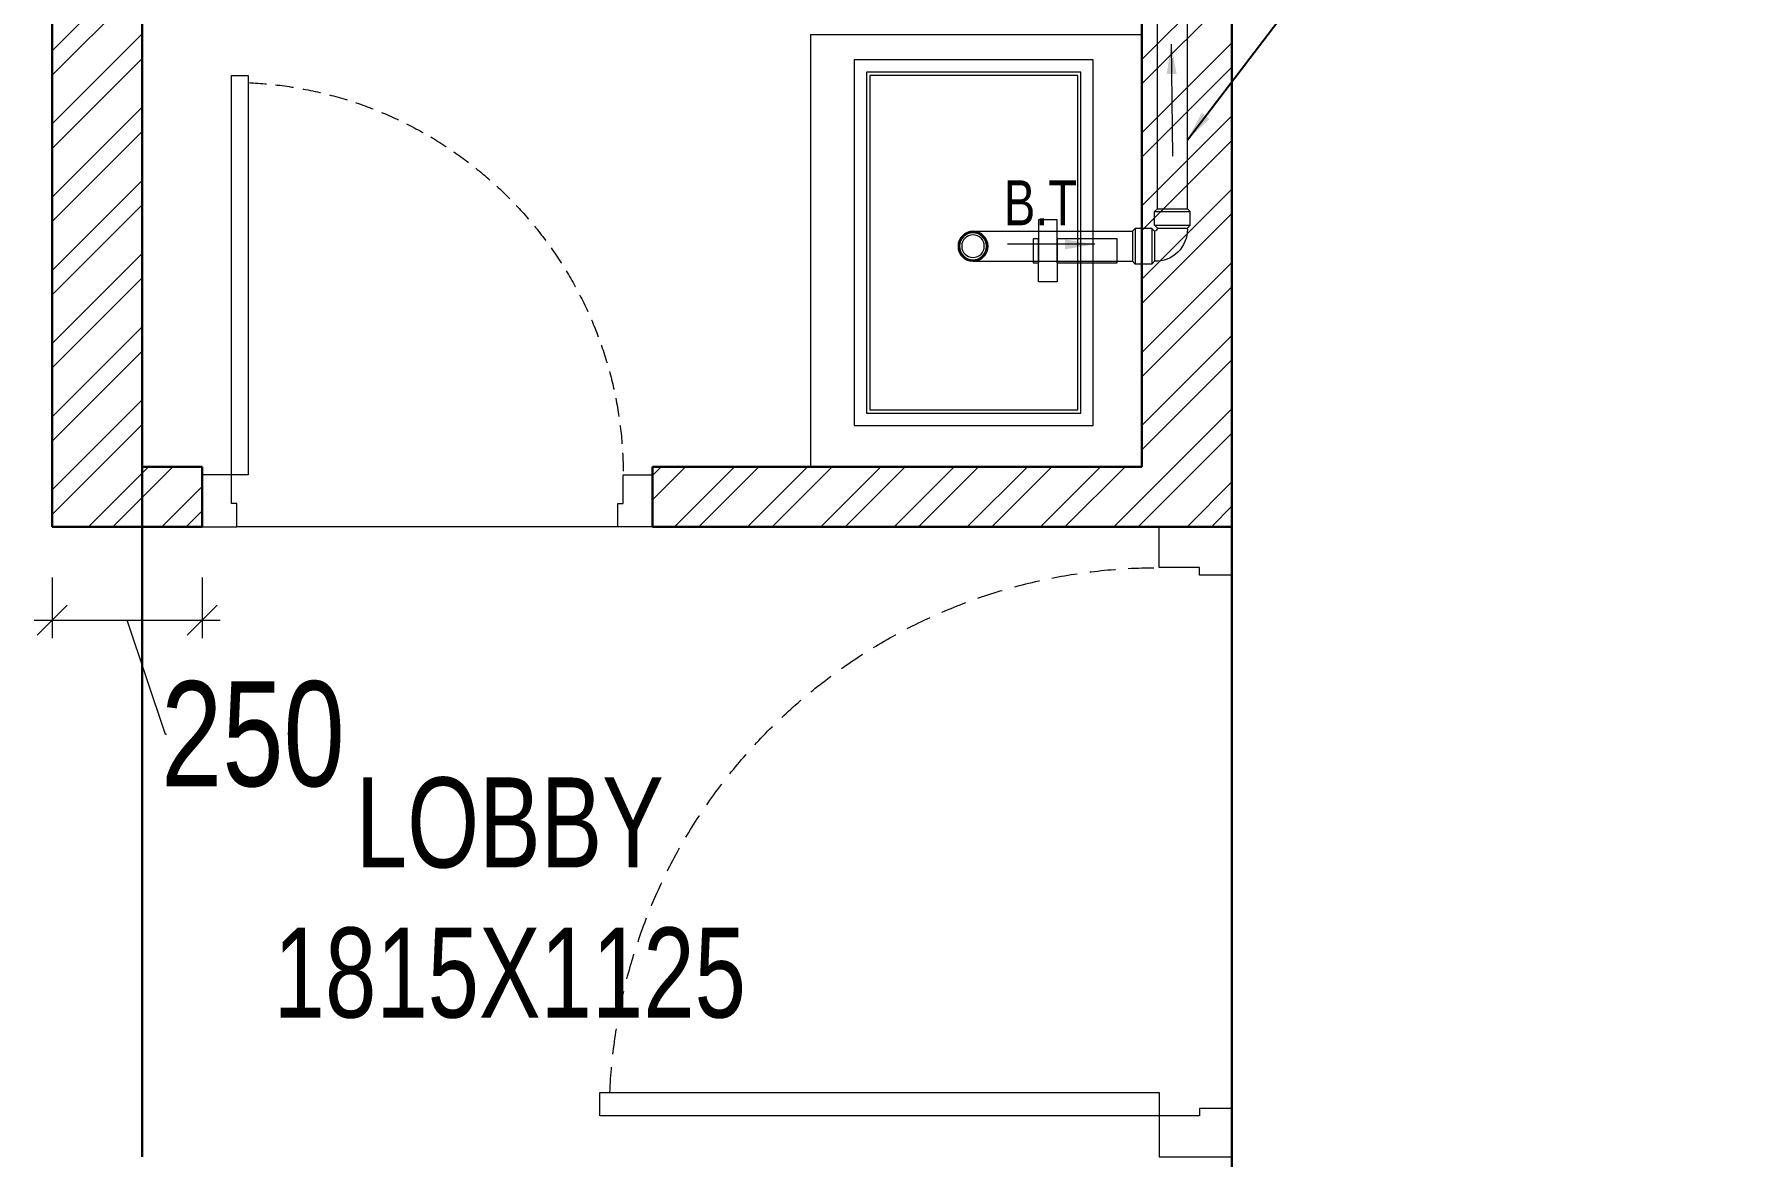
# Model space of a CAD drawing. Header units: millimetres. Extents: x 554 to 29966, y 4404 to 52986.
# Drawn here: x 13215 to 16053, y 17376 to 19247 of the extents above; entities that cross this region are included whole.
import ezdxf

# ---------------------------------------------------------------- set-up
doc = ezdxf.new("R2010")
doc.units = ezdxf.units.MM
doc.linetypes.add('DASHED2', pattern=[0.375, 0.25, -0.125])
doc.linetypes.add('HIDDEN2', pattern=[4.7625, 3.175, -1.5875])
for name, color, linetype, lineweight in [('A-TEXT-ROOM-50', 7, 'Continuous', 9), ('door window', 7, 'Continuous', 9), ('FUR', 7, 'Continuous', 15), ('PP-BEAM', 6, 'DASHED2', 30), ('PP-WALL', 7, 'Continuous', 30), ('WALL HATCH', 8, 'Continuous', 0), ('Working Dim.', 160, 'Continuous', 5)]:
    doc.layers.add(name, color=color, linetype=linetype, lineweight=lineweight)
doc.layers.add('SH - WWP', color=94, linetype='Continuous', lineweight=0, true_color=0x009e00)
doc.layers.add('SH- WWP', color=92, linetype='Continuous')
doc.styles.add('_MAA_200', font='Arial Narrow.ttf', dxfattribs={"height": 100})
doc.styles.add('ARIAL', font='Arial.ttf')
doc.styles.add('ARIEL', font='SANSS___.TTF', dxfattribs={"width": 0.75})
doc.dimstyles.new('choti', dxfattribs={"dimtxt": 160, "dimasz": 90, "dimexe": 50, "dimexo": 75, "dimgap": 1, "dimtad": 0, "dimdec": 0, "dimzin": 0, "dimdsep": 46, "dimtxsty": 'ARIEL', "dimblk": 'OBLIQUE', "dimcen": 0.09, "dimdle": 40, "dimclrd": 152, "dimclre": 152, "dimclrt": 126, "dimadec": 1, "dimazin": 0, "dimtfac": 1, "dimtdec": 0, "dimtofl": 0, "dimtmove": 1, "dimatfit": 3, "dimldrblk": 'OBLIQUE', "dimfxl": 1, "dimtolj": 1, "dimtzin": 0, "dimlwd": -1, "dimlwe": -1, "dimarcsym": 0})
doc.dimstyles.new('COLUMN DIM PLAN', dxfattribs={"dimtxt": 100, "dimasz": 50, "dimexe": 0, "dimexo": 0, "dimgap": 30, "dimtad": 0, "dimdec": 0, "dimdsep": 46, "dimtxsty": '_MAA_200', "dimblk": 'ARCHTICK', "dimcen": 2.5, "dimdle": 50, "dimclrd": 256, "dimclre": 256, "dimclrt": 256, "dimadec": 0, "dimazin": 0, "dimtfac": 1, "dimtdec": 0, "dimtmove": 1, "dimatfit": 3, "dimfxl": 1, "dimlwd": -1, "dimlwe": -1, "dimarcsym": 0})
pattern_1 = [(45, (-2728487.74, 3305291.59), (-60.9879599, 60.9879599), []), (45, (-2728447.08, 3305291.59), (-60.9879599, 60.9879599), [])]

# ---------------------------------------------------------------- blocks, each defined once
blk = doc.blocks.new('A$C44614934')
at = {"layer": 'door window'}
blk.add_line((3, 0.03, 0.69), (36, 0.03, 0.69), dxfattribs=at)
at = {"layer": 'door window', "elevation": 0.69}
for points in [[(36.46, 4.53), (36.46, 39.12), (35.02, 39.12), (35.02, 4.53)], [(0, 0.03), (3, 0.03), (3, 2.03), (2.53, 2.03), (2.53, 4.53), (0, 4.53)], [(39, 0.03), (36, 0.03), (36, 2.03), (36.46, 2.03), (36.46, 4.53), (39, 4.53)]]:
    blk.add_lwpolyline(points, close=True, dxfattribs=at)
at = {"layer": 'door window', "linetype": 'HIDDEN2', "ltscale": 0.5}
blk.add_arc((36.54, 4.53, 0.69), 34.01, 92.5586, 180.002, dxfattribs=at)
blk = doc.blocks.new('basin12')
at = {"layer": 'FUR'}
for points in [[(-24.2, -55), (-24.2, 32.5), (10.6, 32.5), (10.6, -55)], [(10.6, -55), (-52, -55), (-52, -82.3), (10.6, -82.3)], [(-24.2, -55), (38.4, -55), (38.4, -82.3), (-24.2, -82.3)], [(10.6, -82.3), (10.6, -90.4), (-24.2, -90.4), (-24.2, -82.3)]]:
    blk.add_lwpolyline(points, dxfattribs=at)
for points in [[(-262.1, -2.3), (272.4, -2.3), (272.4, -351.7), (-262.1, -351.7)], [(-244, -20.4), (254.3, -20.4), (254.3, -333.6), (-244, -333.6)], [(-239.3, -25), (249.6, -25), (249.6, -328.9), (-239.3, -328.9)]]:
    blk.add_lwpolyline(points, close=True, dxfattribs=at)
for radius in [20.6, 16.5]:
    blk.add_circle((0, -178.1), radius, dxfattribs=at)
blk = doc.blocks.new('_OBLIQUE')
at = {"color": 0, "linetype": 'ByBlock'}
blk.add_line((-0.5, -0.5), (0.5, 0.5), dxfattribs=at)
blk = doc.blocks.new('*D36')
at = {"layer": 'Defpoints', "color": 0}
for p in [(13245.4, 18366.3), (13495.4, 18366.3), (13495.4, 18269.8)]:
    blk.add_point(p, dxfattribs=at)
at = {"layer": 'Working Dim.', "color": 152}
for p, q in [((13245.4, 18341.3), (13245.4, 18239.8)), ((13495.4, 18341.3), (13495.4, 18239.8)), ((13215.4, 18269.8), (13525.4, 18269.8)), ((13434.1, 18079.5), (13370.4, 18269.8)), ((13436.1, 18079.5), (13434.1, 18079.5))]:
    blk.add_line(p, q, dxfattribs=at)
at = {"layer": 'Working Dim.', "color": 152, "xscale": 50, "yscale": 50, "zscale": 50}
for p, rotation in [((13245.4, 18269.8), 179.9999999998933), ((13495.4, 18269.8), 359.9999999998934)]:
    blk.add_blockref('_OBLIQUE', p, dxfattribs=dict(at, rotation=rotation))
at = {"layer": 'Working Dim.', "color": 126, "insert": (13579.9, 18079.5), "char_height": 175, "attachment_point": 5, "style": 'ARIEL'}
blk.add_mtext('\\A1;250', dxfattribs=at)
blk = doc.blocks.new('PP-BT')
for radius in [37.5, 33.8]:
    blk.add_circle((-573, 3388.7), radius)
blk = doc.blocks.new('PP-BEND 90')
for p, q in [((-694.3, 13005.4), (-687.5, 13012.2)), ((-605.7, 13005.4), (-694.3, 13005.4)), ((-694.3, 12970.6), (-694.3, 13005.4)), ((-612.5, 13012.2), (-687.5, 13012.2)), ((-612.5, 13012.2), (-605.7, 13005.4)), ((-605.7, 12970.6), (-605.7, 13005.4)), ((-605.7, 12970.6), (-694.3, 12970.6)), ((-694.3, 12970.6), (-687.5, 12963.8)), ((-612.5, 12963.8), (-687.5, 12963.8)), ((-687.5, 12961.4), (-687.5, 12963.8)), ((-612.5, 12963.8), (-605.7, 12970.6)), ((-598.8, 12962.5), (-605.7, 12955.7)), ((-605.7, 12955.7), (-605.7, 12880.7)), ((-598.8, 12962.5), (-598.8, 12873.9)), ((-598.8, 12962.5), (-557.3, 12962.5)), ((-557.3, 12962.5), (-557.3, 12873.9)), ((-550.4, 12955.7), (-557.3, 12962.5)), ((-550.4, 12955.7), (-550.4, 12880.7)), ((-550.4, 12955.7), (-550.4, 12880.7)), ((-598.8, 12873.9), (-605.7, 12880.7)), ((-598.8, 12873.9), (-557.3, 12873.9)), ((-557.3, 12873.9), (-550.4, 12880.7))]:
    blk.add_line(p, q)
for centre, radius, start, end in [((-607.6, 12960.6), 79.9, 179.418, 271.379), ((-603.9, 12964.2), 8.64, 182.6225, 258.0805)]:
    blk.add_arc(centre, radius, start, end)
blk = doc.blocks.new('_ArchTick')
at = {"color": 0, "linetype": 'ByBlock', "const_width": 0.15}
blk.add_lwpolyline([(-0.5, -0.5), (0.5, 0.5)], dxfattribs=at)

msp = doc.modelspace()

# ---------------------------------------------------------------- hatches: boundary and pattern name
at = {"layer": 'WALL HATCH'}
h = msp.add_hatch(dxfattribs=at)
h.set_pattern_fill('ANSI32', color=256, scale=230, style=0)
h.set_pattern_definition(pattern_1)
h.paths.add_polyline_path([(13495.4, 22940.6), (13245.4, 22940.6), (13245.4, 23040.6), (13495.4, 23040.6)])
h.paths.add_polyline_path([(13245.4, 18425.6), (13395.4, 18425.6), (13395.4, 22940.6), (13245.4, 22940.6)])
h = msp.add_hatch(dxfattribs=at)
h.set_pattern_fill('ANSI32', color=256, scale=230, style=0)
h.set_pattern_definition(pattern_1)
h.paths.add_polyline_path([(14245.4, 18525.6), (15211.1, 18525.6), (15211.1, 18425.6), (14245.4, 18425.6)])
h.paths.add_polyline_path([(15210.4, 20175.6), (15060.4, 20175.6), (15060.4, 18525.6), (15210.4, 18525.6)])
h = msp.add_hatch(dxfattribs=at)
h.set_pattern_fill('ANSI32', color=256, scale=230, style=0)
h.set_pattern_definition(pattern_1)
h.paths.add_polyline_path([(13495.4, 18512.1), (13495.4, 18525.6), (13395.4, 18525.6), (13395.4, 18425.6), (13495.4, 18425.6)])

# ---------------------------------------------------------------- linework, layer by layer
at = {"layer": 'FUR'}
for q in [(14508.8, 18525.6), (15060.4, 19245.6)]:
    msp.add_line((14508.8, 19245.6), q, dxfattribs=at)
at = {"layer": 'PP-BEAM', "lineweight": 30, "ltscale": 3}
for p, q in [((13395.4, 24090.6), (13395.4, 17375.6)), ((15210.4, 10460.6), (15210.4, 24090.6))]:
    msp.add_line(p, q, dxfattribs=at)
at = {"layer": 'PP-WALL', "ltscale": 0.6}
for p, q in [((13395.4, 18525.6), (13395.4, 20675.6)), ((13245.4, 18425.6), (13245.4, 20650.6)), ((15210.4, 18425.6), (15210.4, 20175.6)), ((15060.4, 18525.6), (15060.4, 20075.6)), ((13495.4, 18525.6), (13395.4, 18525.6)), ((13495.4, 18425.6), (13495.4, 18525.6)), ((14245.4, 18425.6), (14245.4, 18525.6)), ((15060.4, 18525.6), (14245.4, 18525.6)), ((13495.4, 18425.6), (13245.4, 18425.6)), ((15210.4, 18425.6), (14245.4, 18425.6))]:
    msp.add_line(p, q, dxfattribs=at)
at = {"layer": 'SH - WWP'}
for p, q in [((15086.3, 18955.6), (15086.3, 19330.3)), ((15136.3, 18955.6), (15136.3, 19329.9))]:
    msp.add_line(p, q, dxfattribs=at)
for points in [[(14779.3, 18918), (15044.9, 18918)], [(14779.3, 18868), (15044.9, 18868)]]:
    msp.add_lwpolyline(points, dxfattribs=at)

# ---------------------------------------------------------------- block references
at = {"layer": 'door window', "xscale": -19.23076923098415, "yscale": 19.23076923051849, "zscale": 19.2307692307807}
msp.add_blockref('A$C44614934', (14245.4, 18425.1, -13.2), dxfattribs=at)
at = {"layer": 'door window', "xscale": -26.92307692300528, "yscale": 26.92307692300528, "zscale": 26.9230769231399, "rotation": 89.99999999999996}
msp.add_blockref('A$C44614934', (15211.1, 18425.6, -18.5), dxfattribs=at)
at = {"layer": 'FUR', "xscale": -1.139785220380872, "yscale": 1.139785220380872, "zscale": 1.139785220402699, "rotation": 270}
msp.add_blockref('basin12', (14982.3, 18893), dxfattribs=at)
at = {"layer": 'SH - WWP', "xscale": -0.6666666666228286, "yscale": 0.6666666666228284, "zscale": 0.6666666666228286}
msp.add_blockref('PP-BEND 90', (14678, 10280.8), dxfattribs=at)
at = {"layer": 'SH - WWP', "xscale": -0.6663561780071598, "yscale": 0.6663561780071598, "zscale": 0.6663561780071598, "rotation": 180}
msp.add_blockref('PP-BT', (15161.1, 21151), dxfattribs=at)

# ---------------------------------------------------------------- texts
at = {"layer": 'A-TEXT-ROOM-50', "insert": (14007.8, 18007.9), "char_height": 150, "width": 1108.685, "attachment_point": 2, "style": 'ARIAL'}
msp.add_mtext('{\\fSwis721 LtCn BT|b0|i0|c0|p34;LOBBY\\P1815X1125}', dxfattribs=at)
at = {"layer": 'WALL HATCH', "color": 5, "insert": (14801.3, 19002.9), "char_height": 75, "width": 180.97, "attachment_point": 1, "style": 'ARIEL'}
msp.add_mtext('\\pxqc;{\\fArial|b0|i0|c0|p2;\\C3;B.T}', dxfattribs=at)

# ---------------------------------------------------------------- dimensions: what is measured, and where the dimension line sits
at = {"layer": 'Working Dim.'}
dim = msp.add_linear_dim(base=(13495.4, 18269.8), p1=(13245.4, 18366.3), p2=(13495.4, 18366.3), angle=360, dimstyle='choti', override={"dimtxt": 175, "dimasz": 50, "dimexe": 30, "dimexo": 25, "dimdle": 30, "dimfxl": 3, "dimarcsym": 1}, dxfattribs=at)
dim.commit()
dim.dimension.update_dxf_attribs({"geometry": '*D36', "text_midpoint": (13437.1, 18079.5), "dimtype": 161})

# ---------------------------------------------------------------- leaders
at = {"layer": 'SH - WWP'}
for points in [[(15109.6, 19229.9), (15111.3, 19042.9)], [(14982.4, 18896.2), (14836.5, 18896.2)]]:
    msp.add_leader(points, dimstyle='COLUMN DIM PLAN', override={"dimgap": 30, "dimtad": 0, "dimfxl": 5, "dimarcsym": 2}, dxfattribs=at)
at = {"layer": 'SH- WWP', "lineweight": 30}
msp.add_leader([(15136.3, 19070.3), (15397.2, 19412.5), (16053.3, 19412.5)], dimstyle='COLUMN DIM PLAN', override={"dimgap": 30, "dimtad": 0, "dimfxl": 5, "dimarcsym": 2}, dxfattribs=at)

doc.saveas('drawing.dxf')
